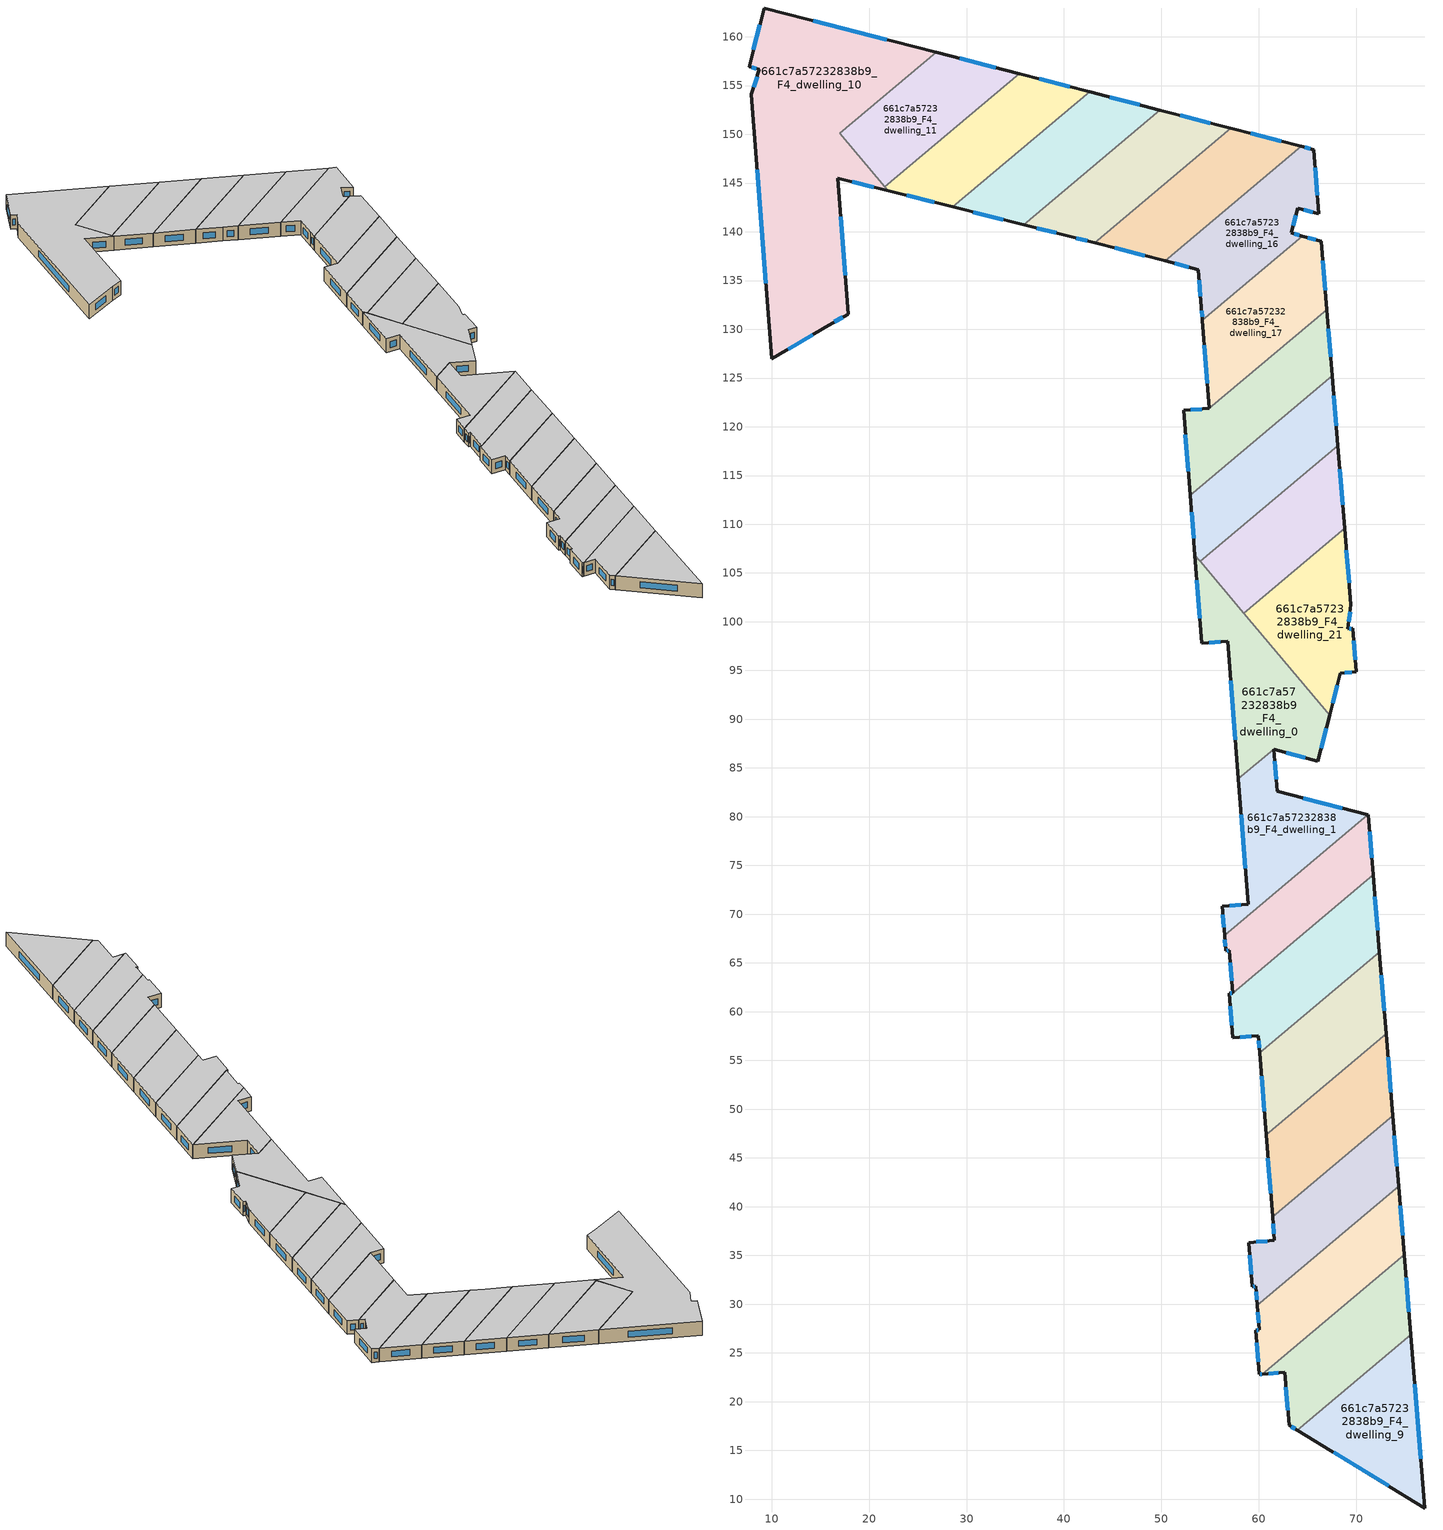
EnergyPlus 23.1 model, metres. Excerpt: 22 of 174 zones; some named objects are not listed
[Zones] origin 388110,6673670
661c7a57232838b9_F4_dwelling_0
 floor to 661c7a57232838b9_F3_dwelling_0 (EU_floor_Construction): 56.77,97.99 54.13,97.79 53.42,106.83 67.24,90.41 66.03,85.7 61.51,86.93 57.88,83.87 z12
 wall outside (EU_wall_Construction): 61.51,86.93 66.03,85.7 67.24,90.41 / 53.42,106.83 54.13,97.79 56.77,97.99 57.88,83.87 z12:15
 wall to 661c7a57232838b9_F4_dwelling_1 (EU_wall_Construction): 57.88,83.87 61.51,86.93 z12:15
 wall to 661c7a57232838b9_F4_dwelling_21 (EU_wall_Construction): 67.24,90.41 58.44,100.86 z12:15
 wall to 661c7a57232838b9_F4_dwelling_19 (EU_wall_Construction): 53.97,106.18 53.42,106.83 z12:15
 wall to 661c7a57232838b9_F4_dwelling_20 (EU_wall_Construction): 58.44,100.86 53.97,106.18 z12:15
 window (EU_Window_Construction): 66.38,87.04 66.9,89.06 / 62.8,86.58 64.74,86.05 / 57.09,93.96 57.56,87.91 / 54.89,97.85 56.02,97.93 / 53.63,104.25 53.93,100.37 z12.86:14.14
 ceiling to 661c7a57232838b9_F5_dwelling_0 (EU_floor_Construction): 66.03,85.7 67.24,90.41 53.42,106.83 54.13,97.79 56.77,97.99 57.88,83.87 61.51,86.93 z15
661c7a57232838b9_F4_dwelling_1
 floor to 661c7a57232838b9_F3_dwelling_1 (EU_floor_Construction): 71.18,80.21 56.48,67.83 56.24,70.83 58.88,71.03 57.88,83.87 61.51,86.93 61.87,82.6 z12
 wall outside (EU_wall_Construction): 57.88,83.87 58.88,71.03 56.24,70.83 56.48,67.83 / 71.18,80.21 61.87,82.6 61.51,86.93 z12:15
 wall to 661c7a57232838b9_F4_dwelling_2 (EU_wall_Construction): 56.48,67.83 71.18,80.21 z12:15
 window (EU_Window_Construction): 58.13,70.97 57,70.89 / 58.17,80.2 58.6,74.7 / 61.77,83.84 61.62,85.69 / 68.52,80.89 64.53,81.92 / 56.31,69.97 56.41,68.69 z12.86:14.14
 ceiling to 661c7a57232838b9_F5_dwelling_1 (EU_floor_Construction): 71.18,80.21 61.87,82.6 61.51,86.93 57.88,83.87 58.88,71.03 56.24,70.83 56.48,67.83 z15
661c7a57232838b9_F4_dwelling_10
 floor to 661c7a57232838b9_F3_dwelling_10 (EU_floor_Construction): 26.88,158.41 17,150.09 21.96,144.21 16.8,145.5 17.89,131.55 15.88,130.43 10.03,126.97 7.91,154.09 8.76,156.66 7.69,156.93 9.24,162.95 z12
 wall outside (EU_wall_Construction): 26.88,158.41 9.24,162.95 7.69,156.93 8.76,156.66 7.91,154.09 10.03,126.97 15.88,130.43 17.89,131.55 16.8,145.5 21.96,144.21 z12:15
 wall to 661c7a57232838b9_F4_dwelling_11 (EU_wall_Construction): 21.63,144.6 17,150.09 26.88,158.41 z12:15
 wall to 661c7a57232838b9_F4_dwelling_12 (EU_wall_Construction): 21.96,144.21 21.63,144.6 z12:15
 window (EU_Window_Construction): 8.52,155.92 8.15,154.82 / 8,156.85 8.45,156.74 / 8.8,161.23 8.14,158.65 / 21.84,159.71 14.28,161.65 / 18.28,145.14 20.48,144.58 / 17.58,135.54 17.12,141.52 / 16.45,130.75 17.32,131.23 / 11.7,127.96 14.2,129.44 / 8.52,146.34 9.42,134.72 z12.86:14.14
 ceiling to 661c7a57232838b9_F5_dwelling_10 (EU_floor_Construction): 17.89,131.55 16.8,145.5 21.96,144.21 17,150.09 26.88,158.41 9.24,162.95 7.69,156.93 8.76,156.66 7.91,154.09 10.03,126.97 15.88,130.43 z15
661c7a57232838b9_F4_dwelling_11
 floor to 661c7a57232838b9_F3_dwelling_11 (EU_floor_Construction): 35.42,156.2 21.63,144.6 17,150.09 26.88,158.41 z12
 wall outside (EU_wall_Construction): 35.42,156.2 26.88,158.41 z12:15
 wall to 661c7a57232838b9_F4_dwelling_12 (EU_wall_Construction): 21.63,144.6 35.42,156.2 z12:15
 window (EU_Window_Construction): 32.98,156.83 29.32,157.78 z12.86:14.14
 ceiling to 661c7a57232838b9_F5_dwelling_11 (EU_floor_Construction): 35.42,156.2 26.88,158.41 17,150.09 21.63,144.6 z15
661c7a57232838b9_F4_dwelling_12
 floor to 661c7a57232838b9_F3_dwelling_12 (EU_floor_Construction): 42.62,154.35 28.6,142.54 21.96,144.21 21.63,144.6 35.42,156.2 z12
 wall outside (EU_wall_Construction): 42.62,154.35 35.42,156.2 / 21.96,144.21 28.6,142.54 z12:15
 wall to 661c7a57232838b9_F4_dwelling_13 (EU_wall_Construction): 28.6,142.54 42.62,154.35 z12:15
 window (EU_Window_Construction): 40.57,154.88 37.48,155.67 / 23.85,143.73 26.7,143.02 z12.86:14.14
 ceiling to 661c7a57232838b9_F5_dwelling_12 (EU_floor_Construction): 42.62,154.35 35.42,156.2 21.63,144.6 21.96,144.21 28.6,142.54 z15
661c7a57232838b9_F4_dwelling_13
 floor to 661c7a57232838b9_F3_dwelling_13 (EU_floor_Construction): 49.84,152.49 35.86,140.72 28.6,142.54 42.62,154.35 z12
 wall outside (EU_wall_Construction): 28.6,142.54 35.86,140.72 / 49.84,152.49 42.62,154.35 z12:15
 wall to 661c7a57232838b9_F4_dwelling_14 (EU_wall_Construction): 35.86,140.72 49.84,152.49 z12:15
 window (EU_Window_Construction): 30.68,142.02 33.79,141.24 / 47.78,153.02 44.69,153.82 z12.86:14.14
 ceiling to 661c7a57232838b9_F5_dwelling_13 (EU_floor_Construction): 49.84,152.49 42.62,154.35 28.6,142.54 35.86,140.72 z15
661c7a57232838b9_F4_dwelling_14
 floor to 661c7a57232838b9_F3_dwelling_14 (EU_floor_Construction): 57.08,150.62 43.13,138.87 40.51,139.55 35.86,140.72 49.84,152.49 z12
 wall outside (EU_wall_Construction): 57.08,150.62 49.84,152.49 / 35.86,140.72 40.51,139.55 43.13,138.87 z12:15
 wall to 661c7a57232838b9_F4_dwelling_15 (EU_wall_Construction): 43.13,138.87 57.08,150.62 z12:15
 window (EU_Window_Construction): 55.02,151.15 51.91,151.95 / 41.26,139.36 42.38,139.07 / 37.19,140.38 39.19,139.88 z12.86:14.14
 ceiling to 661c7a57232838b9_F5_dwelling_14 (EU_floor_Construction): 57.08,150.62 49.84,152.49 35.86,140.72 40.51,139.55 43.13,138.87 z15
661c7a57232838b9_F4_dwelling_15
 floor to 661c7a57232838b9_F3_dwelling_15 (EU_floor_Construction): 64.33,148.75 50.38,137.01 43.13,138.87 57.08,150.62 z12
 wall outside (EU_wall_Construction): 43.13,138.87 50.38,137.01 / 64.33,148.75 57.08,150.62 z12:15
 wall to 661c7a57232838b9_F4_dwelling_16 (EU_wall_Construction): 50.38,137.01 64.33,148.75 z12:15
 window (EU_Window_Construction): 45.2,138.34 48.31,137.54 / 62.26,149.28 59.15,150.08 z12.86:14.14
 ceiling to 661c7a57232838b9_F5_dwelling_15 (EU_floor_Construction): 64.33,148.75 57.08,150.62 43.13,138.87 50.38,137.01 z15
661c7a57232838b9_F4_dwelling_16
 floor to 661c7a57232838b9_F3_dwelling_16 (EU_floor_Construction): 65.6,148.42 66.14,141.86 63.98,142.44 63.3,139.88 64.44,139.56 54.19,130.93 54.09,132.26 53.79,136.13 50.38,137.01 64.33,148.75 z12
 wall outside (EU_wall_Construction): 64.44,139.56 63.3,139.88 63.98,142.44 66.14,141.86 65.6,148.42 64.33,148.75 / 50.38,137.01 53.79,136.13 54.09,132.26 54.19,130.93 z12:15
 wall to 661c7a57232838b9_F4_dwelling_17 (EU_wall_Construction): 54.19,130.93 64.44,139.56 z12:15
 window (EU_Window_Construction): 64.12,139.65 63.63,139.79 / 54.11,131.88 54.16,131.31 / 53.87,135.02 54,133.36 / 51.35,136.76 52.81,136.38 / 65.24,148.52 64.69,148.66 / 65.98,143.74 65.75,146.55 / 64.6,142.27 65.52,142.03 / 63.49,140.61 63.79,141.71 z12.86:14.14
 ceiling to 661c7a57232838b9_F5_dwelling_16 (EU_floor_Construction): 64.44,139.56 63.3,139.88 63.98,142.44 66.14,141.86 65.6,148.42 64.33,148.75 50.38,137.01 53.79,136.13 54.09,132.26 54.19,130.93 z15
661c7a57232838b9_F4_dwelling_17
 floor to 661c7a57232838b9_F3_dwelling_17 (EU_floor_Construction): 66.37,139.01 66.94,132.01 54.9,121.88 54.19,130.93 64.44,139.56 z12
 wall outside (EU_wall_Construction): 54.19,130.93 54.9,121.88 / 66.94,132.01 66.37,139.01 64.44,139.56 z12:15
 wall to 661c7a57232838b9_F4_dwelling_18 (EU_wall_Construction): 54.9,121.88 66.94,132.01 z12:15
 window (EU_Window_Construction): 54.39,128.34 54.7,124.46 / 65.82,139.17 64.99,139.4 / 66.78,134.01 66.53,137.01 z12.86:14.14
 ceiling to 661c7a57232838b9_F5_dwelling_17 (EU_floor_Construction): 66.94,132.01 66.37,139.01 64.44,139.56 54.19,130.93 54.9,121.88 z15
661c7a57232838b9_F4_dwelling_18
 floor to 661c7a57232838b9_F3_dwelling_18 (EU_floor_Construction): 66.94,132.01 67.5,125.22 52.94,112.97 52.26,121.67 54.9,121.88 z12
 wall outside (EU_wall_Construction): 54.9,121.88 52.26,121.67 52.94,112.97 / 67.5,125.22 66.94,132.01 z12:15
 wall to 661c7a57232838b9_F4_dwelling_19 (EU_wall_Construction): 52.94,112.97 67.5,125.22 z12:15
 window (EU_Window_Construction): 52.46,119.18 52.75,115.45 / 54.15,121.82 53.02,121.73 / 67.34,127.16 67.1,130.07 z12.86:14.14
 ceiling to 661c7a57232838b9_F5_dwelling_18 (EU_floor_Construction): 67.5,125.22 66.94,132.01 54.9,121.88 52.26,121.67 52.94,112.97 z15
661c7a57232838b9_F4_dwelling_19
 floor to 661c7a57232838b9_F3_dwelling_19 (EU_floor_Construction): 67.5,125.22 68.09,118.07 53.97,106.18 53.42,106.83 52.94,112.97 z12
 wall outside (EU_wall_Construction): 52.94,112.97 53.42,106.83 / 68.09,118.07 67.5,125.22 z12:15
 wall to 661c7a57232838b9_F4_dwelling_20 (EU_wall_Construction): 53.97,106.18 68.09,118.07 z12:15
 window (EU_Window_Construction): 53.08,111.21 53.29,108.58 / 67.92,120.11 67.67,123.18 z12.86:14.14
 ceiling to 661c7a57232838b9_F5_dwelling_19 (EU_floor_Construction): 68.09,118.07 67.5,125.22 52.94,112.97 53.42,106.83 53.97,106.18 z15
661c7a57232838b9_F4_dwelling_2
 floor to 661c7a57232838b9_F3_dwelling_2 (EU_floor_Construction): 71.19,80.2 71.7,74.03 57.29,61.9 56.95,66.29 56.6,66.26 56.48,67.83 71.18,80.21 z12
 wall outside (EU_wall_Construction): 56.48,67.83 56.6,66.26 56.95,66.29 57.29,61.9 / 71.7,74.03 71.19,80.2 71.18,80.21 z12:15
 wall to 661c7a57232838b9_F4_dwelling_3 (EU_wall_Construction): 57.29,61.9 71.7,74.03 z12:15
 window (EU_Window_Construction): 57.05,65.04 57.19,63.15 / 56.7,66.27 56.85,66.28 / 56.51,67.38 56.56,66.71 / 71.56,75.79 71.34,78.44 z12.86:14.14
 ceiling to 661c7a57232838b9_F5_dwelling_2 (EU_floor_Construction): 71.7,74.03 71.19,80.2 71.18,80.21 56.48,67.83 56.6,66.26 56.95,66.29 57.29,61.9 z15
661c7a57232838b9_F4_dwelling_20
 floor to 661c7a57232838b9_F3_dwelling_20 (EU_floor_Construction): 68.09,118.07 68.79,109.57 58.44,100.86 53.97,106.18 z12
 wall outside (EU_wall_Construction): 68.79,109.57 68.09,118.07 z12:15
 wall to 661c7a57232838b9_F4_dwelling_21 (EU_wall_Construction): 58.44,100.86 68.79,109.57 z12:15
 window (EU_Window_Construction): 68.59,112 68.29,115.64 z12.86:14.14
 ceiling to 661c7a57232838b9_F5_dwelling_20 (EU_floor_Construction): 68.79,109.57 68.09,118.07 53.97,106.18 58.44,100.86 z15
661c7a57232838b9_F4_dwelling_21
 floor to 661c7a57232838b9_F3_dwelling_21 (EU_floor_Construction): 68.79,109.57 69.43,101.76 69.12,99.28 69.61,99.31 69.99,94.85 68.35,94.71 67.24,90.41 58.44,100.86 z12
 wall outside (EU_wall_Construction): 67.24,90.41 68.35,94.71 69.99,94.85 69.61,99.31 69.12,99.28 69.43,101.76 68.79,109.57 z12:15
 window (EU_Window_Construction): 69.88,96.13 69.72,98.04 / 68.82,94.75 69.52,94.81 / 67.56,91.64 68.03,93.49 / 69.24,103.99 68.97,107.34 / 69.21,99.99 69.34,101.05 / 69.47,99.3 69.26,99.29 z12.86:14.14
 ceiling to 661c7a57232838b9_F5_dwelling_21 (EU_floor_Construction): 67.24,90.41 68.35,94.71 69.99,94.85 69.61,99.31 69.12,99.28 69.43,101.76 68.79,109.57 58.44,100.86 z15
661c7a57232838b9_F4_dwelling_3
 floor to 661c7a57232838b9_F3_dwelling_3 (EU_floor_Construction): 71.7,74.03 72.35,66.12 60.08,55.79 59.94,57.52 57.3,57.31 56.94,61.87 57.29,61.9 z12
 wall outside (EU_wall_Construction): 57.29,61.9 56.94,61.87 57.3,57.31 59.94,57.52 60.08,55.79 / 72.35,66.12 71.7,74.03 z12:15
 wall to 661c7a57232838b9_F4_dwelling_4 (EU_wall_Construction): 60.08,55.79 72.35,66.12 z12:15
 window (EU_Window_Construction): 59.98,57.02 60.04,56.28 / 58.05,57.37 59.19,57.46 / 57.04,60.57 57.2,58.61 / 57.19,61.89 57.04,61.88 / 72.16,68.38 71.89,71.77 z12.86:14.14
 ceiling to 661c7a57232838b9_F5_dwelling_3 (EU_floor_Construction): 72.35,66.12 71.7,74.03 57.29,61.9 56.94,61.87 57.3,57.31 59.94,57.52 60.08,55.79 z15
661c7a57232838b9_F4_dwelling_4
 floor to 661c7a57232838b9_F3_dwelling_4 (EU_floor_Construction): 72.35,66.12 73.04,57.72 60.74,47.37 60.08,55.79 z12
 wall outside (EU_wall_Construction): 73.04,57.72 72.35,66.12 / 60.08,55.79 60.74,47.37 z12:15
 wall to 661c7a57232838b9_F4_dwelling_5 (EU_wall_Construction): 60.74,47.37 73.04,57.72 z12:15
 window (EU_Window_Construction): 72.84,60.12 72.55,63.72 / 60.26,53.38 60.55,49.77 z12.86:14.14
 ceiling to 661c7a57232838b9_F5_dwelling_4 (EU_floor_Construction): 73.04,57.72 72.35,66.12 60.08,55.79 60.74,47.37 z15
661c7a57232838b9_F4_dwelling_5
 floor to 661c7a57232838b9_F3_dwelling_5 (EU_floor_Construction): 73.04,57.72 73.72,49.35 61.39,38.97 60.74,47.37 z12
 wall outside (EU_wall_Construction): 73.72,49.35 73.04,57.72 / 60.74,47.37 61.39,38.97 z12:15
 wall to 661c7a57232838b9_F4_dwelling_6 (EU_wall_Construction): 61.39,38.97 73.72,49.35 z12:15
 window (EU_Window_Construction): 73.53,51.74 73.23,55.33 / 60.92,44.97 61.21,41.37 z12.86:14.14
 ceiling to 661c7a57232838b9_F5_dwelling_5 (EU_floor_Construction): 73.72,49.35 73.04,57.72 60.74,47.37 61.39,38.97 z15
661c7a57232838b9_F4_dwelling_6
 floor to 661c7a57232838b9_F3_dwelling_6 (EU_floor_Construction): 73.72,49.35 74.32,42.09 59.82,29.89 59.66,31.83 59.32,31.8 58.94,36.32 61.58,36.54 61.39,38.97 z12
 wall outside (EU_wall_Construction): 61.39,38.97 61.58,36.54 58.94,36.32 59.32,31.8 59.66,31.83 59.82,29.89 / 74.32,42.09 73.72,49.35 z12:15
 wall to 661c7a57232838b9_F4_dwelling_7 (EU_wall_Construction): 59.82,29.89 74.32,42.09 z12:15
 window (EU_Window_Construction): 59.41,31.81 59.56,31.82 / 59.05,35.03 59.21,33.09 / 60.83,36.47 59.7,36.38 / 61.45,38.27 61.53,37.23 / 74.15,44.16 73.89,47.27 / 59.71,31.27 59.78,30.44 z12.86:14.14
 ceiling to 661c7a57232838b9_F5_dwelling_6 (EU_floor_Construction): 74.32,42.09 73.72,49.35 61.39,38.97 61.58,36.54 58.94,36.32 59.32,31.8 59.66,31.83 59.82,29.89 z15
661c7a57232838b9_F4_dwelling_7
 floor to 661c7a57232838b9_F3_dwelling_7 (EU_floor_Construction): 74.32,42.09 74.9,35.08 60.35,22.83 60.05,22.81 59.68,27.33 60.03,27.36 59.82,29.89 z12
 wall outside (EU_wall_Construction): 59.82,29.89 60.03,27.36 59.68,27.33 60.05,22.81 60.35,22.83 / 74.9,35.08 74.32,42.09 z12:15
 wall to 661c7a57232838b9_F4_dwelling_8 (EU_wall_Construction): 60.35,22.83 74.9,35.08 z12:15
 window (EU_Window_Construction): 59.79,26.04 59.95,24.1 / 59.93,27.35 59.78,27.34 / 59.88,29.17 59.97,28.08 / 74.73,37.08 74.48,40.09 / 60.14,22.81 60.26,22.82 z12.86:14.14
 ceiling to 661c7a57232838b9_F5_dwelling_7 (EU_floor_Construction): 74.9,35.08 74.32,42.09 59.82,29.89 60.03,27.36 59.68,27.33 60.05,22.81 60.35,22.83 z15
661c7a57232838b9_F4_dwelling_8
 floor to 661c7a57232838b9_F3_dwelling_8 (EU_floor_Construction): 74.9,35.08 75.57,26.85 63.95,17.07 63.09,17.59 62.64,23.02 60.35,22.83 z12
 wall outside (EU_wall_Construction): 60.35,22.83 62.64,23.02 63.09,17.59 63.95,17.07 / 75.57,26.85 74.9,35.08 z12:15
 wall to 661c7a57232838b9_F4_dwelling_9 (EU_wall_Construction): 63.95,17.07 75.57,26.85 z12:15
 window (EU_Window_Construction): 62.77,21.47 62.96,19.14 / 61,22.88 61.99,22.97 / 75.38,29.2 75.09,32.73 / 63.33,17.44 63.7,17.22 z12.86:14.14
 ceiling to 661c7a57232838b9_F5_dwelling_8 (EU_floor_Construction): 75.57,26.85 74.9,35.08 60.35,22.83 62.64,23.02 63.09,17.59 63.95,17.07 z15
661c7a57232838b9_F4_dwelling_9
 floor to 661c7a57232838b9_F3_dwelling_9 (EU_floor_Construction): 75.57,26.85 77.03,9.09 63.95,17.07 z12
 wall outside (EU_wall_Construction): 63.95,17.07 77.03,9.09 75.57,26.85 z12:15
 window (EU_Window_Construction): 76.61,14.17 75.99,21.78 / 67.69,14.79 73.29,11.37 z12.86:14.14
 ceiling to 661c7a57232838b9_F5_dwelling_9 (EU_floor_Construction): 77.03,9.09 75.57,26.85 63.95,17.07 z15
[Building]
EU S2 Campaign: North Axis=0; Terrain=City; Solar Distribution=FullExterior
[Site:Location]
Helsinki-Vantaa.AP: Latitude=60.317; Longitude=24.963; Time Zone=2; Elevation=54.6
[SizingPeriod:WeatherFileDays]
AnnualSizingPeriod: Begin Month=1; Begin Day of Month=1; End Month=12; End Day of Month=31; Day of Week for Start Day=Monday; Use Weather File Daylight Saving Period=No; Use Weather File Rain and Snow Indicators=No
[MATERIAL]
EU_InternalMass_Material: Roughness=MediumRough; Thickness=0.1; Conductivity=1; Density=1800; Specific Heat=900; Thermal Absorptance=0.9; Solar Absorptance=0.7; Visible Absorptance=0.7
[MATERIAL:NOMASS] Roughness=MediumRough; Thermal Absorptance=0.9; Solar Absorptance=0.7; Visible Absorptance=0.7
Name | Thermal Resistance
EU_wall_NoMass | 5.91765
EU_floor_NoMass | 6.2875
[WINDOWMATERIAL:SIMPLEGLAZINGSYSTEM]
EU_Window_SimpleGlazing: UFactor=0.994035; Solar Heat Gain Coefficient=0.7; Visible Transmittance=0.7
[CONSTRUCTION]
EU_wall_Construction: EU_wall_NoMass
EU_floor_Construction: EU_floor_NoMass
EU_Window_Construction: EU_Window_SimpleGlazing
EU_InternalMass_Construction: EU_InternalMass_Material
[ZONE] Type=1; Multiplier=1; Ceiling Height=autocalculate; Floor Area=autocalculate; Part of Total Floor Area=Yes
Name | Volume
661c7a57232838b9_F4_dwelling_0 | 372.787
661c7a57232838b9_F4_dwelling_1 | 310.259
661c7a57232838b9_F4_dwelling_10 | 1025.71
661c7a57232838b9_F4_dwelling_11 | 333.494
661c7a57232838b9_F4_dwelling_12 | 333.448
661c7a57232838b9_F4_dwelling_13 | 333.477
661c7a57232838b9_F4_dwelling_14 | 333.467
661c7a57232838b9_F4_dwelling_15 | 333.461
661c7a57232838b9_F4_dwelling_16; 661c7a57232838b9_F4_dwelling_20 | 333.454
661c7a57232838b9_F4_dwelling_17 | 342.512
661c7a57232838b9_F4_dwelling_18 | 324.379
661c7a57232838b9_F4_dwelling_19 | 333.507
661c7a57232838b9_F4_dwelling_2 | 287.609
661c7a57232838b9_F4_dwelling_21 | 333.459
661c7a57232838b9_F4_dwelling_3 | 353.043
661c7a57232838b9_F4_dwelling_4 | 330.923
661c7a57232838b9_F4_dwelling_5 | 330.904
661c7a57232838b9_F4_dwelling_6 | 330.911
661c7a57232838b9_F4_dwelling_7 | 330.955
661c7a57232838b9_F4_dwelling_8 | 330.946
661c7a57232838b9_F4_dwelling_9 | 330.895
[INTERNALMASS] Construction=EU_InternalMass_Construction
Name | Zone or ZoneList | Surface Area
661c7a57232838b9_F4_dwelling_0_EU_InternalMass | 661c7a57232838b9_F4_dwelling_0 | 124.261
661c7a57232838b9_F4_dwelling_1_EU_InternalMass | 661c7a57232838b9_F4_dwelling_1 | 103.426
661c7a57232838b9_F4_dwelling_2_EU_InternalMass | 661c7a57232838b9_F4_dwelling_2 | 95.8591
661c7a57232838b9_F4_dwelling_3_EU_InternalMass | 661c7a57232838b9_F4_dwelling_3 | 117.679
661c7a57232838b9_F4_dwelling_4_EU_InternalMass | 661c7a57232838b9_F4_dwelling_4 | 110.308
661c7a57232838b9_F4_dwelling_5_EU_InternalMass | 661c7a57232838b9_F4_dwelling_5 | 110.301
661c7a57232838b9_F4_dwelling_6_EU_InternalMass | 661c7a57232838b9_F4_dwelling_6 | 110.304
661c7a57232838b9_F4_dwelling_7_EU_InternalMass | 661c7a57232838b9_F4_dwelling_7 | 110.318
661c7a57232838b9_F4_dwelling_8_EU_InternalMass | 661c7a57232838b9_F4_dwelling_8 | 110.316
661c7a57232838b9_F4_dwelling_9_EU_InternalMass | 661c7a57232838b9_F4_dwelling_9 | 110.298
661c7a57232838b9_F4_dwelling_10_EU_InternalMass | 661c7a57232838b9_F4_dwelling_10 | 341.895
661c7a57232838b9_F4_dwelling_11_EU_InternalMass | 661c7a57232838b9_F4_dwelling_11 | 111.165
661c7a57232838b9_F4_dwelling_12_EU_InternalMass | 661c7a57232838b9_F4_dwelling_12 | 111.149
661c7a57232838b9_F4_dwelling_13_EU_InternalMass | 661c7a57232838b9_F4_dwelling_13 | 111.159
661c7a57232838b9_F4_dwelling_14_EU_InternalMass | 661c7a57232838b9_F4_dwelling_14 | 111.156
661c7a57232838b9_F4_dwelling_15_EU_InternalMass | 661c7a57232838b9_F4_dwelling_15 | 111.154
661c7a57232838b9_F4_dwelling_16_EU_InternalMass | 661c7a57232838b9_F4_dwelling_16 | 111.151
661c7a57232838b9_F4_dwelling_17_EU_InternalMass | 661c7a57232838b9_F4_dwelling_17 | 114.171
661c7a57232838b9_F4_dwelling_18_EU_InternalMass | 661c7a57232838b9_F4_dwelling_18 | 108.126
661c7a57232838b9_F4_dwelling_19_EU_InternalMass | 661c7a57232838b9_F4_dwelling_19 | 111.169
661c7a57232838b9_F4_dwelling_20_EU_InternalMass | 661c7a57232838b9_F4_dwelling_20 | 111.151
661c7a57232838b9_F4_dwelling_21_EU_InternalMass | 661c7a57232838b9_F4_dwelling_21 | 111.153
[OTHEREQUIPMENT] Fuel Type=Electricity; Design Level Calculation Method=Watts/Area; Power per Zone Floor Area=1; Fraction Latent=0; Fraction Radiant=0; Fraction Lost=0; Carbon Dioxide Generation Rate=0; EndUse Subcategory=EU_Step8_InternalGains
Name | Zone or ZoneList or Space or SpaceList | Schedule
EU_Step8_InternalGain_661c7a57232838b9_F4_dwelling_0_f000 | 661c7a57232838b9_F4_dwelling_0 | EU_Step8_GainSchedule_661c7a57232838b9_F4_dwelling_0_f000
EU_Step8_InternalGain_661c7a57232838b9_F4_dwelling_1_f000 | 661c7a57232838b9_F4_dwelling_1 | EU_Step8_GainSchedule_661c7a57232838b9_F4_dwelling_1_f000
EU_Step8_InternalGain_661c7a57232838b9_F4_dwelling_2_f000 | 661c7a57232838b9_F4_dwelling_2 | EU_Step8_GainSchedule_661c7a57232838b9_F4_dwelling_2_f000
EU_Step8_InternalGain_661c7a57232838b9_F4_dwelling_3_f000 | 661c7a57232838b9_F4_dwelling_3 | EU_Step8_GainSchedule_661c7a57232838b9_F4_dwelling_3_f000
EU_Step8_InternalGain_661c7a57232838b9_F4_dwelling_4_f000 | 661c7a57232838b9_F4_dwelling_4 | EU_Step8_GainSchedule_661c7a57232838b9_F4_dwelling_4_f000
EU_Step8_InternalGain_661c7a57232838b9_F4_dwelling_5_f000 | 661c7a57232838b9_F4_dwelling_5 | EU_Step8_GainSchedule_661c7a57232838b9_F4_dwelling_5_f000
EU_Step8_InternalGain_661c7a57232838b9_F4_dwelling_6_f000 | 661c7a57232838b9_F4_dwelling_6 | EU_Step8_GainSchedule_661c7a57232838b9_F4_dwelling_6_f000
EU_Step8_InternalGain_661c7a57232838b9_F4_dwelling_7_f000 | 661c7a57232838b9_F4_dwelling_7 | EU_Step8_GainSchedule_661c7a57232838b9_F4_dwelling_7_f000
EU_Step8_InternalGain_661c7a57232838b9_F4_dwelling_8_f000 | 661c7a57232838b9_F4_dwelling_8 | EU_Step8_GainSchedule_661c7a57232838b9_F4_dwelling_8_f000
EU_Step8_InternalGain_661c7a57232838b9_F4_dwelling_9_f000 | 661c7a57232838b9_F4_dwelling_9 | EU_Step8_GainSchedule_661c7a57232838b9_F4_dwelling_9_f000
EU_Step8_InternalGain_661c7a57232838b9_F4_dwelling_10_f000 | 661c7a57232838b9_F4_dwelling_10 | EU_Step8_GainSchedule_661c7a57232838b9_F4_dwelling_10_f000
EU_Step8_InternalGain_661c7a57232838b9_F4_dwelling_11_f000 | 661c7a57232838b9_F4_dwelling_11 | EU_Step8_GainSchedule_661c7a57232838b9_F4_dwelling_11_f000
EU_Step8_InternalGain_661c7a57232838b9_F4_dwelling_12_f000 | 661c7a57232838b9_F4_dwelling_12 | EU_Step8_GainSchedule_661c7a57232838b9_F4_dwelling_12_f000
EU_Step8_InternalGain_661c7a57232838b9_F4_dwelling_13_f000 | 661c7a57232838b9_F4_dwelling_13 | EU_Step8_GainSchedule_661c7a57232838b9_F4_dwelling_13_f000
EU_Step8_InternalGain_661c7a57232838b9_F4_dwelling_14_f000 | 661c7a57232838b9_F4_dwelling_14 | EU_Step8_GainSchedule_661c7a57232838b9_F4_dwelling_14_f000
EU_Step8_InternalGain_661c7a57232838b9_F4_dwelling_15_f000 | 661c7a57232838b9_F4_dwelling_15 | EU_Step8_GainSchedule_661c7a57232838b9_F4_dwelling_15_f000
EU_Step8_InternalGain_661c7a57232838b9_F4_dwelling_16_f000 | 661c7a57232838b9_F4_dwelling_16 | EU_Step8_GainSchedule_661c7a57232838b9_F4_dwelling_16_f000
EU_Step8_InternalGain_661c7a57232838b9_F4_dwelling_17_f000 | 661c7a57232838b9_F4_dwelling_17 | EU_Step8_GainSchedule_661c7a57232838b9_F4_dwelling_17_f000
EU_Step8_InternalGain_661c7a57232838b9_F4_dwelling_18_f000 | 661c7a57232838b9_F4_dwelling_18 | EU_Step8_GainSchedule_661c7a57232838b9_F4_dwelling_18_f000
EU_Step8_InternalGain_661c7a57232838b9_F4_dwelling_19_f000 | 661c7a57232838b9_F4_dwelling_19 | EU_Step8_GainSchedule_661c7a57232838b9_F4_dwelling_19_f000
EU_Step8_InternalGain_661c7a57232838b9_F4_dwelling_20_f000 | 661c7a57232838b9_F4_dwelling_20 | EU_Step8_GainSchedule_661c7a57232838b9_F4_dwelling_20_f000
EU_Step8_InternalGain_661c7a57232838b9_F4_dwelling_21_f000 | 661c7a57232838b9_F4_dwelling_21 | EU_Step8_GainSchedule_661c7a57232838b9_F4_dwelling_21_f000
[ZONEVENTILATION:DESIGNFLOWRATE] Schedule=EU_AlwaysOn; Design Flow Rate Calculation Method=AirChanges/Hour; Air Changes per Hour=0.596421; Ventilation Type=Natural; Fan Pressure Rise=0; Fan Total Efficiency=1; Constant Term Coefficient=1; Temperature Term Coefficient=0; Velocity Term Coefficient=0; Velocity Squared Term Coefficient=0; Minimum Indoor Temperature=-100; Maximum Indoor Temperature=100; Delta Temperature=-100; Minimum Outdoor Temperature=-100; Maximum Outdoor Temperature=100; Maximum Wind Speed=40
Name | Zone or ZoneList or Space or SpaceList
EU_ConstantAir_661c7a57232838b9_F4_dwelling_0 | 661c7a57232838b9_F4_dwelling_0
EU_ConstantAir_661c7a57232838b9_F4_dwelling_1 | 661c7a57232838b9_F4_dwelling_1
EU_ConstantAir_661c7a57232838b9_F4_dwelling_2 | 661c7a57232838b9_F4_dwelling_2
EU_ConstantAir_661c7a57232838b9_F4_dwelling_3 | 661c7a57232838b9_F4_dwelling_3
EU_ConstantAir_661c7a57232838b9_F4_dwelling_4 | 661c7a57232838b9_F4_dwelling_4
EU_ConstantAir_661c7a57232838b9_F4_dwelling_5 | 661c7a57232838b9_F4_dwelling_5
EU_ConstantAir_661c7a57232838b9_F4_dwelling_6 | 661c7a57232838b9_F4_dwelling_6
EU_ConstantAir_661c7a57232838b9_F4_dwelling_7 | 661c7a57232838b9_F4_dwelling_7
EU_ConstantAir_661c7a57232838b9_F4_dwelling_8 | 661c7a57232838b9_F4_dwelling_8
EU_ConstantAir_661c7a57232838b9_F4_dwelling_9 | 661c7a57232838b9_F4_dwelling_9
EU_ConstantAir_661c7a57232838b9_F4_dwelling_10 | 661c7a57232838b9_F4_dwelling_10
EU_ConstantAir_661c7a57232838b9_F4_dwelling_11 | 661c7a57232838b9_F4_dwelling_11
EU_ConstantAir_661c7a57232838b9_F4_dwelling_12 | 661c7a57232838b9_F4_dwelling_12
EU_ConstantAir_661c7a57232838b9_F4_dwelling_13 | 661c7a57232838b9_F4_dwelling_13
EU_ConstantAir_661c7a57232838b9_F4_dwelling_14 | 661c7a57232838b9_F4_dwelling_14
EU_ConstantAir_661c7a57232838b9_F4_dwelling_15 | 661c7a57232838b9_F4_dwelling_15
EU_ConstantAir_661c7a57232838b9_F4_dwelling_16 | 661c7a57232838b9_F4_dwelling_16
EU_ConstantAir_661c7a57232838b9_F4_dwelling_17 | 661c7a57232838b9_F4_dwelling_17
EU_ConstantAir_661c7a57232838b9_F4_dwelling_18 | 661c7a57232838b9_F4_dwelling_18
EU_ConstantAir_661c7a57232838b9_F4_dwelling_19 | 661c7a57232838b9_F4_dwelling_19
EU_ConstantAir_661c7a57232838b9_F4_dwelling_20 | 661c7a57232838b9_F4_dwelling_20
EU_ConstantAir_661c7a57232838b9_F4_dwelling_21 | 661c7a57232838b9_F4_dwelling_21
[HVACTEMPLATE:ZONE:IDEALLOADSAIRSYSTEM] System Availability Schedule=EU_AlwaysOn; Maximum Heating Supply Air Temperature=50; Minimum Cooling Supply Air Temperature=13; Maximum Heating Supply Air Humidity Ratio=0.0156; Minimum Cooling Supply Air Humidity Ratio=0.0077; Heating Limit=NoLimit; Cooling Limit=NoLimit; Heating Availability Schedule=EU_AlwaysOn; Cooling Availability Schedule=EU_CoolingOff; Dehumidification Control Type=ConstantSensibleHeatRatio; Cooling Sensible Heat Ratio=0.7; Dehumidification Setpoint=60; Humidification Control Type=None; Humidification Setpoint=30; Outdoor Air Method=None; Outdoor Air Flow Rate per Person=0.00944; Outdoor Air Flow Rate per Zone Floor Area=0; Outdoor Air Flow Rate per Zone=0; Demand Controlled Ventilation Type=None; Outdoor Air Economizer Type=NoEconomizer; Heat Recovery Type=None; Sensible Heat Recovery Effectiveness=0.7; Latent Heat Recovery Effectiveness=0.65
Name | Template Thermostat
661c7a57232838b9_F4_dwelling_0 | EU_HeatOnly_661c7a57232838b9_F4_dwelling_0
661c7a57232838b9_F4_dwelling_1 | EU_HeatOnly_661c7a57232838b9_F4_dwelling_1
661c7a57232838b9_F4_dwelling_2 | EU_HeatOnly_661c7a57232838b9_F4_dwelling_2
661c7a57232838b9_F4_dwelling_3 | EU_HeatOnly_661c7a57232838b9_F4_dwelling_3
661c7a57232838b9_F4_dwelling_4 | EU_HeatOnly_661c7a57232838b9_F4_dwelling_4
661c7a57232838b9_F4_dwelling_5 | EU_HeatOnly_661c7a57232838b9_F4_dwelling_5
661c7a57232838b9_F4_dwelling_6 | EU_HeatOnly_661c7a57232838b9_F4_dwelling_6
661c7a57232838b9_F4_dwelling_7 | EU_HeatOnly_661c7a57232838b9_F4_dwelling_7
661c7a57232838b9_F4_dwelling_8 | EU_HeatOnly_661c7a57232838b9_F4_dwelling_8
661c7a57232838b9_F4_dwelling_9 | EU_HeatOnly_661c7a57232838b9_F4_dwelling_9
661c7a57232838b9_F4_dwelling_10 | EU_HeatOnly_661c7a57232838b9_F4_dwelling_10
661c7a57232838b9_F4_dwelling_11 | EU_HeatOnly_661c7a57232838b9_F4_dwelling_11
661c7a57232838b9_F4_dwelling_12 | EU_HeatOnly_661c7a57232838b9_F4_dwelling_12
661c7a57232838b9_F4_dwelling_13 | EU_HeatOnly_661c7a57232838b9_F4_dwelling_13
661c7a57232838b9_F4_dwelling_14 | EU_HeatOnly_661c7a57232838b9_F4_dwelling_14
661c7a57232838b9_F4_dwelling_15 | EU_HeatOnly_661c7a57232838b9_F4_dwelling_15
661c7a57232838b9_F4_dwelling_16 | EU_HeatOnly_661c7a57232838b9_F4_dwelling_16
661c7a57232838b9_F4_dwelling_17 | EU_HeatOnly_661c7a57232838b9_F4_dwelling_17
661c7a57232838b9_F4_dwelling_18 | EU_HeatOnly_661c7a57232838b9_F4_dwelling_18
661c7a57232838b9_F4_dwelling_19 | EU_HeatOnly_661c7a57232838b9_F4_dwelling_19
661c7a57232838b9_F4_dwelling_20 | EU_HeatOnly_661c7a57232838b9_F4_dwelling_20
661c7a57232838b9_F4_dwelling_21 | EU_HeatOnly_661c7a57232838b9_F4_dwelling_21
[SIZING:ZONE] Zone Cooling Design Supply Air Temperature Input Method=SupplyAirTemperature; Zone Cooling Design Supply Air Temperature=13; Zone Heating Design Supply Air Temperature Input Method=SupplyAirTemperature; Zone Heating Design Supply Air Temperature=50; Zone Cooling Design Supply Air Humidity Ratio=0.008; Zone Heating Design Supply Air Humidity Ratio=0.008; Cooling Design Air Flow Method=DesignDay; Cooling Design Air Flow Rate=0; Cooling Minimum Air Flow per Zone Floor Area=0.000762; Cooling Minimum Air Flow=0; Cooling Minimum Air Flow Fraction=0.2; Heating Design Air Flow Method=DesignDay; Heating Design Air Flow Rate=0; Heating Maximum Air Flow per Zone Floor Area=0.002032; Heating Maximum Air Flow=0.141576; Heating Maximum Air Flow Fraction=0.3; Account for Dedicated Outdoor Air System=No; Dedicated Outdoor Air System Control Strategy=NeutralSupplyAir; Dedicated Outdoor Air Low Setpoint Temperature for Design=autosize; Dedicated Outdoor Air High Setpoint Temperature for Design=autosize; Zone Load Sizing Method=Sensible Load Only No Latent Load; Zone Latent Cooling Design Supply Air Humidity Ratio Input Method=HumidityRatioDifference; Zone Cooling Design Supply Air Humidity Ratio Difference=0.005; Zone Latent Heating Design Supply Air Humidity Ratio Input Method=HumidityRatioDifference; Zone Humidification Design Supply Air Humidity Ratio Difference=0.005
661c7a57232838b9_F4_dwelling_0; 661c7a57232838b9_F4_dwelling_1; 661c7a57232838b9_F4_dwelling_2; 661c7a57232838b9_F4_dwelling_3; 661c7a57232838b9_F4_dwelling_4; 661c7a57232838b9_F4_dwelling_5; 661c7a57232838b9_F4_dwelling_6; 661c7a57232838b9_F4_dwelling_7; 661c7a57232838b9_F4_dwelling_8; 661c7a57232838b9_F4_dwelling_9; 661c7a57232838b9_F4_dwelling_10; 661c7a57232838b9_F4_dwelling_11; 661c7a57232838b9_F4_dwelling_12; 661c7a57232838b9_F4_dwelling_13; 661c7a57232838b9_F4_dwelling_14; 661c7a57232838b9_F4_dwelling_15; 661c7a57232838b9_F4_dwelling_16; 661c7a57232838b9_F4_dwelling_17; 661c7a57232838b9_F4_dwelling_18; 661c7a57232838b9_F4_dwelling_19; 661c7a57232838b9_F4_dwelling_20; 661c7a57232838b9_F4_dwelling_21
[SCHEDULE:CONSTANT]
Name | Hourly Value
EU_AlwaysOn | 1
EU_CoolingOff | 0
[SCHEDULE:FILE] Column Number=1; Rows to Skip at Top=0; Number of Hours of Data=8760; Column Separator=Comma; Interpolate to Timestep=No; Minutes per Item=60; Adjust Schedule for Daylight Savings=Yes
Name | File
EU_Step8_GainSchedule_661c7a57232838b9_F4_dwelling_0_f000 | ../../schedules/661c7a57232838b9/661c7a57232838b9_F4_dwelling_0_f000_gain.csv
EU_Step8_GainSchedule_661c7a57232838b9_F4_dwelling_1_f000 | ../../schedules/661c7a57232838b9/661c7a57232838b9_F4_dwelling_1_f000_gain.csv
EU_Step8_GainSchedule_661c7a57232838b9_F4_dwelling_2_f000 | ../../schedules/661c7a57232838b9/661c7a57232838b9_F4_dwelling_2_f000_gain.csv
EU_Step8_GainSchedule_661c7a57232838b9_F4_dwelling_3_f000 | ../../schedules/661c7a57232838b9/661c7a57232838b9_F4_dwelling_3_f000_gain.csv
EU_Step8_GainSchedule_661c7a57232838b9_F4_dwelling_4_f000 | ../../schedules/661c7a57232838b9/661c7a57232838b9_F4_dwelling_4_f000_gain.csv
EU_Step8_GainSchedule_661c7a57232838b9_F4_dwelling_5_f000 | ../../schedules/661c7a57232838b9/661c7a57232838b9_F4_dwelling_5_f000_gain.csv
EU_Step8_GainSchedule_661c7a57232838b9_F4_dwelling_6_f000 | ../../schedules/661c7a57232838b9/661c7a57232838b9_F4_dwelling_6_f000_gain.csv
EU_Step8_GainSchedule_661c7a57232838b9_F4_dwelling_7_f000 | ../../schedules/661c7a57232838b9/661c7a57232838b9_F4_dwelling_7_f000_gain.csv
EU_Step8_GainSchedule_661c7a57232838b9_F4_dwelling_8_f000 | ../../schedules/661c7a57232838b9/661c7a57232838b9_F4_dwelling_8_f000_gain.csv
EU_Step8_GainSchedule_661c7a57232838b9_F4_dwelling_9_f000 | ../../schedules/661c7a57232838b9/661c7a57232838b9_F4_dwelling_9_f000_gain.csv
EU_Step8_GainSchedule_661c7a57232838b9_F4_dwelling_10_f000 | ../../schedules/661c7a57232838b9/661c7a57232838b9_F4_dwelling_10_f000_gain.csv
EU_Step8_GainSchedule_661c7a57232838b9_F4_dwelling_11_f000 | ../../schedules/661c7a57232838b9/661c7a57232838b9_F4_dwelling_11_f000_gain.csv
EU_Step8_GainSchedule_661c7a57232838b9_F4_dwelling_12_f000 | ../../schedules/661c7a57232838b9/661c7a57232838b9_F4_dwelling_12_f000_gain.csv
EU_Step8_GainSchedule_661c7a57232838b9_F4_dwelling_13_f000 | ../../schedules/661c7a57232838b9/661c7a57232838b9_F4_dwelling_13_f000_gain.csv
EU_Step8_GainSchedule_661c7a57232838b9_F4_dwelling_14_f000 | ../../schedules/661c7a57232838b9/661c7a57232838b9_F4_dwelling_14_f000_gain.csv
EU_Step8_GainSchedule_661c7a57232838b9_F4_dwelling_15_f000 | ../../schedules/661c7a57232838b9/661c7a57232838b9_F4_dwelling_15_f000_gain.csv
EU_Step8_GainSchedule_661c7a57232838b9_F4_dwelling_16_f000 | ../../schedules/661c7a57232838b9/661c7a57232838b9_F4_dwelling_16_f000_gain.csv
EU_Step8_GainSchedule_661c7a57232838b9_F4_dwelling_17_f000 | ../../schedules/661c7a57232838b9/661c7a57232838b9_F4_dwelling_17_f000_gain.csv
EU_Step8_GainSchedule_661c7a57232838b9_F4_dwelling_18_f000 | ../../schedules/661c7a57232838b9/661c7a57232838b9_F4_dwelling_18_f000_gain.csv
EU_Step8_GainSchedule_661c7a57232838b9_F4_dwelling_19_f000 | ../../schedules/661c7a57232838b9/661c7a57232838b9_F4_dwelling_19_f000_gain.csv
EU_Step8_GainSchedule_661c7a57232838b9_F4_dwelling_20_f000 | ../../schedules/661c7a57232838b9/661c7a57232838b9_F4_dwelling_20_f000_gain.csv
EU_Step8_GainSchedule_661c7a57232838b9_F4_dwelling_21_f000 | ../../schedules/661c7a57232838b9/661c7a57232838b9_F4_dwelling_21_f000_gain.csv
